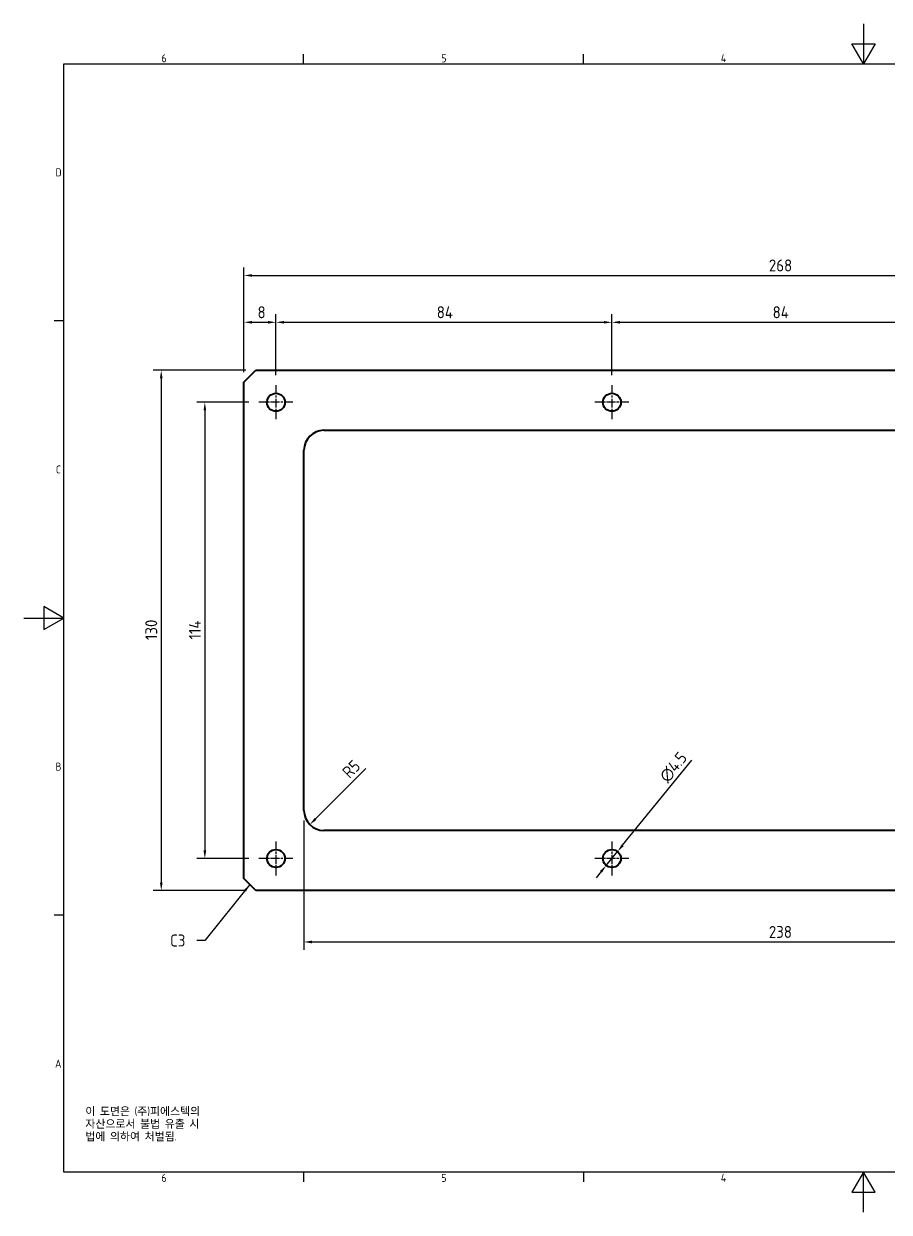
# Model space of a CAD drawing. Header units: millimetres. Extents: x 0 to 420, y 0 to 297.
# Drawn here: x 0 to 216.4, y 0 to 297 of the extents above; entities that cross this region are included whole.
import ezdxf

# ---------------------------------------------------------------- set-up
doc = ezdxf.new("R2010")
doc.units = ezdxf.units.MM
doc.linetypes.add('CHAIN', pattern=[0.3543, 0.2362, -0.0295, 0.0591, -0.0295])
doc.layers.get('0').update_dxf_attribs({"color": 3, "lineweight": 25})
for name, color, linetype, lineweight in [('가시적인 것(ISO)', 3, 'Continuous', 40), ('경계(ISO)', 7, 'Continuous', 25), ('기호(ISO)', 5, 'Continuous', 25), ('중심 표식(ISO)', 1, 'Continuous', 25), ('치수(ISO)', 2, 'Continuous', 25)]:
    doc.layers.add(name, color=color, linetype=linetype, lineweight=lineweight)
doc.styles.add('문자 텍스트_PSTEK_POSCO', font='isocp.shx')
doc.styles.add('치수 텍스트_PSTEK_POSCO', font='isocp.shx')
doc.dimstyles.new('치수_PSTEK_POSCO', dxfattribs={"dimtxt": 3, "dimasz": 2, "dimexe": 2, "dimexo": 2.5, "dimgap": 1, "dimtad": 1, "dimrnd": 1e-08, "dimdsep": 46, "dimtxsty": '치수 텍스트_PSTEK_POSCO', "dimcen": 0.09, "dimdle": 10, "dimclrd": 7, "dimclre": 7, "dimclrt": 2, "dimadec": 1, "dimazin": 2, "dimtfac": 1, "dimtmove": 0, "dimatfit": 3, "dimfxl": 0, "dimtolj": 1, "dimlwd": -1, "dimlwe": -1, "dimarcsym": 0})
doc.dimstyles.new('치수_PSTEK_POSCO$7', dxfattribs={"dimtxt": 3, "dimasz": 2, "dimexe": 2, "dimexo": 2.5, "dimgap": 1, "dimtad": 1, "dimrnd": 1e-08, "dimdsep": 46, "dimtxsty": '치수 텍스트_PSTEK_POSCO', "dimcen": 0.09, "dimdle": 10, "dimclrd": 7, "dimclre": 7, "dimclrt": 2, "dimadec": 1, "dimazin": 2, "dimtfac": 1, "dimtmove": 0, "dimatfit": 3, "dimfxl": 0, "dimtolj": 1, "dimlwd": -1, "dimlwe": -1, "dimarcsym": 0})

# ---------------------------------------------------------------- blocks, each defined once
blk = doc.blocks.new('경계 Default Border')
at = {"layer": '경계(ISO)'}
for p, q in [((70, 287), (70, 289.4)), ((140, 287), (140, 289.4)), ((10, 222.75), (7.6, 222.75)), ((10, 74.25), (7.6, 74.25)), ((70, 10), (70, 7.6)), ((140, 10), (140, 7.6))]:
    blk.add_line(p, q, dxfattribs=at)
at = {"layer": '경계(ISO)', "flags": 128}
for points in [[(210, 297), (210, 287), (207.11, 292), (212.89, 292), (210, 287)], [(10, 10), (10, 287), (410, 287), (410, 10), (10, 10)], [(0, 148.5), (10, 148.5), (5, 151.39), (5, 145.61), (10, 148.5)], [(210, 0), (210, 10), (207.11, 5), (212.89, 5), (210, 10)]]:
    blk.add_lwpolyline(points, dxfattribs=at)
at = {"layer": '경계(ISO)', "color": 2, "char_height": 2, "attachment_point": 7, "style": '문자 텍스트_PSTEK_POSCO'}
for s, insert in [('6', (34.43, 287.38)), ('5', (104.43, 287.38)), ('4', (174.32, 287.4)), ('D', (7.92, 258.86)), ('C', (8.03, 184.61)), ('B', (7.92, 110.36)), ('A', (7.81, 36.12)), ('6', (34.43, 7.58)), ('5', (104.43, 7.58)), ('4', (174.32, 7.6))]:
    blk.add_mtext(s, dxfattribs=dict(at, insert=insert))
blk = doc.blocks.new('*D21')
at = {"layer": 'Defpoints', "color": 0, "transparency": 16777216}
for p in [(63.07, 222.4), (55.07, 207.4), (63.07, 206.65)]:
    blk.add_point(p, dxfattribs=at)
at = {"layer": '치수(ISO)', "color": 7, "transparency": 16777216}
for p, q in [((55.07, 209.9), (55.07, 224.4)), ((63.07, 209.15), (63.07, 224.4)), ((57.07, 222.4), (61.07, 222.4))]:
    blk.add_line(p, q, dxfattribs=at)
for points in [[(57.07, 222.73), (57.07, 222.07), (55.07, 222.4)], [(61.07, 222.73), (61.07, 222.07), (63.07, 222.4)]]:
    blk.add_solid(points, dxfattribs=at)
at = {"layer": '치수(ISO)', "color": 2, "transparency": 16777216, "insert": (58.46, 224.9), "char_height": 3, "attachment_point": 4, "style": '치수 텍스트_PSTEK_POSCO'}
blk.add_mtext('\\A1;8', dxfattribs=at)
blk = doc.blocks.new('*D22')
at = {"layer": 'Defpoints', "color": 0, "transparency": 16777216}
for p in [(147.07, 222.4), (63.07, 206.65), (147.07, 206.65)]:
    blk.add_point(p, dxfattribs=at)
at = {"layer": '치수(ISO)', "color": 7, "transparency": 16777216}
for p, q in [((63.07, 209.15), (63.07, 224.4)), ((147.07, 209.15), (147.07, 224.4)), ((65.07, 222.4), (145.07, 222.4))]:
    blk.add_line(p, q, dxfattribs=at)
for points in [[(65.07, 222.73), (65.07, 222.07), (63.07, 222.4)], [(145.07, 222.73), (145.07, 222.07), (147.07, 222.4)]]:
    blk.add_solid(points, dxfattribs=at)
at = {"layer": '치수(ISO)', "color": 2, "transparency": 16777216, "insert": (103.28, 224.9), "char_height": 3, "attachment_point": 4, "style": '치수 텍스트_PSTEK_POSCO'}
blk.add_mtext('\\A1;84', dxfattribs=at)
blk = doc.blocks.new('*D23')
at = {"layer": 'Defpoints', "color": 0, "transparency": 16777216}
for p in [(231.07, 222.4), (147.07, 206.65), (231.07, 206.65)]:
    blk.add_point(p, dxfattribs=at)
at = {"layer": '치수(ISO)', "color": 7, "transparency": 16777216}
for p, q in [((147.07, 209.15), (147.07, 224.4)), ((231.07, 209.15), (231.07, 224.4)), ((149.07, 222.4), (229.07, 222.4))]:
    blk.add_line(p, q, dxfattribs=at)
for points in [[(149.07, 222.73), (149.07, 222.07), (147.07, 222.4)], [(229.07, 222.73), (229.07, 222.07), (231.07, 222.4)]]:
    blk.add_solid(points, dxfattribs=at)
at = {"layer": '치수(ISO)', "color": 2, "transparency": 16777216, "insert": (187.28, 224.9), "char_height": 3, "attachment_point": 4, "style": '치수 텍스트_PSTEK_POSCO'}
blk.add_mtext('\\A1;84', dxfattribs=at)
blk = doc.blocks.new('*D26')
at = {"layer": 'Defpoints', "color": 0, "transparency": 16777216}
for p in [(323.07, 234.1), (55.07, 207.4), (323.07, 207.4)]:
    blk.add_point(p, dxfattribs=at)
at = {"layer": '치수(ISO)', "color": 7, "transparency": 16777216}
for p, q in [((55.07, 209.9), (55.07, 236.1)), ((323.07, 209.9), (323.07, 236.1)), ((57.07, 234.1), (321.07, 234.1))]:
    blk.add_line(p, q, dxfattribs=at)
for points in [[(57.07, 234.43), (57.07, 233.77), (55.07, 234.1)], [(321.07, 234.43), (321.07, 233.77), (323.07, 234.1)]]:
    blk.add_solid(points, dxfattribs=at)
at = {"layer": '치수(ISO)', "color": 2, "transparency": 16777216, "insert": (186.34, 236.6), "char_height": 3, "attachment_point": 4, "style": '치수 텍스트_PSTEK_POSCO'}
blk.add_mtext('\\A1;268', dxfattribs=at)
blk = doc.blocks.new('*D27')
at = {"layer": 'Defpoints', "color": 0, "transparency": 16777216}
for p in [(58.82, 202.4), (45.29, 88.4), (58.82, 88.4)]:
    blk.add_point(p, dxfattribs=at)
at = {"layer": '치수(ISO)', "color": 7, "transparency": 16777216}
for p, q in [((56.32, 202.4), (43.29, 202.4)), ((45.29, 200.4), (45.29, 90.4)), ((56.32, 88.4), (43.29, 88.4))]:
    blk.add_line(p, q, dxfattribs=at)
for points in [[(44.96, 200.4), (45.62, 200.4), (45.29, 202.4)], [(44.96, 90.4), (45.62, 90.4), (45.29, 88.4)]]:
    blk.add_solid(points, dxfattribs=at)
at = {"layer": '치수(ISO)', "color": 2, "transparency": 16777216, "insert": (42.79, 143.15), "char_height": 3, "attachment_point": 4, "rotation": 90, "style": '치수 텍스트_PSTEK_POSCO'}
blk.add_mtext('\\A1;114', dxfattribs=at)
blk = doc.blocks.new('*D28')
at = {"layer": 'Defpoints', "color": 0, "transparency": 16777216}
for p in [(58.07, 210.4), (34.38, 80.4), (58.07, 80.4)]:
    blk.add_point(p, dxfattribs=at)
at = {"layer": '치수(ISO)', "color": 7, "transparency": 16777216}
for p, q in [((55.57, 210.4), (32.38, 210.4)), ((34.38, 208.4), (34.38, 82.4)), ((55.57, 80.4), (32.38, 80.4))]:
    blk.add_line(p, q, dxfattribs=at)
for points in [[(34.05, 208.4), (34.72, 208.4), (34.38, 210.4)], [(34.05, 82.4), (34.72, 82.4), (34.38, 80.4)]]:
    blk.add_solid(points, dxfattribs=at)
at = {"layer": '치수(ISO)', "color": 2, "transparency": 16777216, "insert": (31.88, 143), "char_height": 3, "attachment_point": 4, "rotation": 90, "style": '치수 텍스트_PSTEK_POSCO'}
blk.add_mtext('\\A1;130', dxfattribs=at)
blk = doc.blocks.new('*D30')
at = {"layer": 'Defpoints', "color": 0, "transparency": 16777216}
for p in [(70.07, 100.4), (308.07, 100.4), (308.07, 67.54)]:
    blk.add_point(p, dxfattribs=at)
at = {"layer": '치수(ISO)', "color": 7, "transparency": 16777216}
for p, q in [((70.07, 97.9), (70.07, 65.54)), ((308.07, 97.9), (308.07, 65.54)), ((72.07, 67.54), (306.07, 67.54))]:
    blk.add_line(p, q, dxfattribs=at)
for points in [[(72.07, 67.87), (72.07, 67.2), (70.07, 67.54)], [(306.07, 67.87), (306.07, 67.2), (308.07, 67.54)]]:
    blk.add_solid(points, dxfattribs=at)
at = {"layer": '치수(ISO)', "color": 2, "transparency": 16777216, "insert": (186.34, 70.04), "char_height": 3, "attachment_point": 4, "style": '치수 텍스트_PSTEK_POSCO'}
blk.add_mtext('\\A1;238', dxfattribs=at)
blk = doc.blocks.new('*D31')
at = {"layer": 'Defpoints', "color": 0, "transparency": 16777216}
for p in [(75.07, 100.4), (71.54, 96.87)]:
    blk.add_point(p, dxfattribs=at)
at = {"layer": '치수(ISO)', "color": 7, "transparency": 16777216}
blk.add_line((85.53, 110.86), (72.95, 98.28), dxfattribs=at)
blk.add_solid([(72.72, 98.52), (73.19, 98.04), (71.54, 96.87)], dxfattribs=at)
at = {"layer": '치수(ISO)', "color": 2, "transparency": 16777216, "insert": (80.42, 109.28), "char_height": 3, "attachment_point": 4, "rotation": 45, "style": '치수 텍스트_PSTEK_POSCO'}
blk.add_mtext('\\A1;R5', dxfattribs=at)
blk = doc.blocks.new('*D32')
at = {"layer": 'Defpoints', "color": 0, "transparency": 16777216}
for p in [(148.5, 90.14), (145.65, 86.66)]:
    blk.add_point(p, dxfattribs=at)
at = {"layer": '치수(ISO)', "color": 7, "transparency": 16777216}
for p, q in [((149.76, 91.69), (167.11, 112.95)), ((145.65, 86.66), (148.5, 90.14)), ((144.39, 85.11), (143.12, 83.56))]:
    blk.add_line(p, q, dxfattribs=at)
for points in [[(149.5, 91.9), (150.02, 91.48), (148.5, 90.14)], [(144.13, 85.32), (144.65, 84.9), (145.65, 86.66)]]:
    blk.add_solid(points, dxfattribs=at)
at = {"layer": '치수(ISO)', "color": 2, "transparency": 16777216, "insert": (159.91, 108.08), "char_height": 3, "attachment_point": 4, "rotation": 50.7765, "style": '치수 텍스트_PSTEK_POSCO'}
blk.add_mtext('\\A1;∅4.5', dxfattribs=at)

msp = doc.modelspace()

# ---------------------------------------------------------------- linework, layer by layer
at = {"layer": '가시적인 것(ISO)'}
for p, q in [((55.075, 207.401), (58.075, 210.401)), ((58.075, 210.401), (320.075, 210.401)), ((55.075, 83.401), (55.075, 207.401)), ((75.075, 195.401), (303.075, 195.401)), ((70.075, 100.401), (70.075, 190.401)), ((303.075, 95.401), (75.075, 95.401)), ((58.075, 80.401), (55.075, 83.401)), ((320.075, 80.401), (58.075, 80.401))]:
    msp.add_line(p, q, dxfattribs=at)
for centre in [(63.075, 202.401), (147.075, 202.401), (63.075, 88.401), (147.075, 88.401)]:
    msp.add_circle(centre, 2.25, dxfattribs=at)
for centre, start, end in [((75.075, 190.401), 90, 180), ((75.075, 100.401), 180, 270)]:
    msp.add_arc(centre, 5, start, end, dxfattribs=at)
at = {"layer": '중심 표식(ISO)', "linetype": 'CHAIN', "ltscale": 9.445163}
for p, q in [((63.075, 206.651), (63.075, 198.151)), ((147.075, 206.651), (147.075, 198.151)), ((67.325, 202.401), (58.825, 202.401)), ((151.325, 202.401), (142.825, 202.401)), ((63.075, 92.651), (63.075, 84.151)), ((147.075, 92.651), (147.075, 84.151)), ((67.325, 88.401), (58.825, 88.401)), ((151.325, 88.401), (142.825, 88.401))]:
    msp.add_line(p, q, dxfattribs=at)

# ---------------------------------------------------------------- block references
msp.add_blockref('경계 Default Border', (0, 0))

# ---------------------------------------------------------------- texts
at = {"layer": '기호(ISO)', "color": 2, "insert": (36.592, 67.899), "char_height": 3, "attachment_point": 4, "style": '치수 텍스트_PSTEK_POSCO'}
msp.add_mtext('{C3}', dxfattribs=at)
at = {"layer": '기호(ISO)', "color": 7, "insert": (15.395, 26.228), "char_height": 2, "width": 51.24014, "attachment_point": 1, "line_spacing_factor": 0.944221, "style": '문자 텍스트_PSTEK_POSCO'}
msp.add_mtext('{이 도면은 (주)피에스텍의\\P자산으로서 불법 유출 시 \\P법에 의하여 처벌됨.}', dxfattribs=at)

# ---------------------------------------------------------------- dimensions: what is measured, and where the dimension line sits
at = {"layer": '치수(ISO)', "color": 7}
for base, p1, p2, picture, middle in [((323.075, 234.1), (55.075, 207.401), (323.075, 207.401), '*D26', (189.075, 234.1)), ((308.075, 67.537), (70.075, 100.401), (308.075, 100.401), '*D30', (189.075, 67.537))]:
    dim = msp.add_linear_dim(base=base, p1=p1, p2=p2, dimstyle='치수_PSTEK_POSCO', override={"dimdec": 2, "dimtp": 0, "dimtm": 0, "dimtdec": 2, "dimtofl": 0, "dimatfit": 1}, dxfattribs=at)
    dim.commit()
    dim.dimension.update_dxf_attribs({"geometry": picture, "text_midpoint": middle, "dimtype": 160})
for base, p1, p2, angle, picture, middle in [((63.075, 222.401), (55.075, 207.401), (63.075, 206.651), 180, '*D21', (59.065, 222.401)), ((147.075, 222.401), (63.075, 206.651), (147.075, 206.651), 180, '*D22', (105.085, 222.401)), ((231.075, 222.401), (147.075, 206.651), (231.075, 206.651), 180, '*D23', (189.085, 222.401)), ((34.384, 80.401), (58.075, 210.401), (58.075, 80.401), 270, '*D28', (34.384, 145.401)), ((45.288, 88.401), (58.825, 202.401), (58.825, 88.401), 90, '*D27', (45.288, 145.401))]:
    dim = msp.add_linear_dim(base=base, p1=p1, p2=p2, angle=angle, dimstyle='치수_PSTEK_POSCO', override={"dimdec": 2, "dimtp": 0, "dimtm": 0, "dimtdec": 2, "dimtofl": 0, "dimatfit": 1}, dxfattribs=at)
    dim.commit()
    dim.dimension.update_dxf_attribs({"geometry": picture, "text_midpoint": middle, "dimtype": 160})
dim = msp.add_diameter_dim_2p(p1=(145.652, 86.658), p2=(148.498, 90.144), dimstyle='치수_PSTEK_POSCO', override={"dimdec": 2, "dimlfac": 1, "dimtp": 0, "dimtm": 0, "dimtdec": 2, "dimatfit": 2}, dxfattribs=at)
dim.commit()
dim.dimension.update_dxf_attribs({"geometry": '*D32', "text_midpoint": (164.164, 109.337), "dimtype": 163})
dim = msp.add_radius_dim(center=(75.075, 100.401), mpoint=(71.539, 96.866), dimstyle='치수_PSTEK_POSCO', override={"dimdec": 2, "dimcen": 0, "dimtp": 0, "dimtm": 0, "dimtdec": 2, "dimtofl": 0}, dxfattribs=at)
dim.commit()
dim.dimension.update_dxf_attribs({"geometry": '*D31', "text_midpoint": (83.507, 108.833), "dimtype": 164})

# ---------------------------------------------------------------- leaders
at = {"layer": '기호(ISO)', "color": 7, "annotation_type": 0, "has_hookline": 1, "hookline_direction": 1, "text_width": 3.564}
msp.add_leader([(56.575, 81.901), (45.262, 67.899), (43.262, 67.899)], dimstyle='치수_PSTEK_POSCO$7', override={"dimtad": 0}, dxfattribs=at)

doc.saveas('drawing.dxf')
